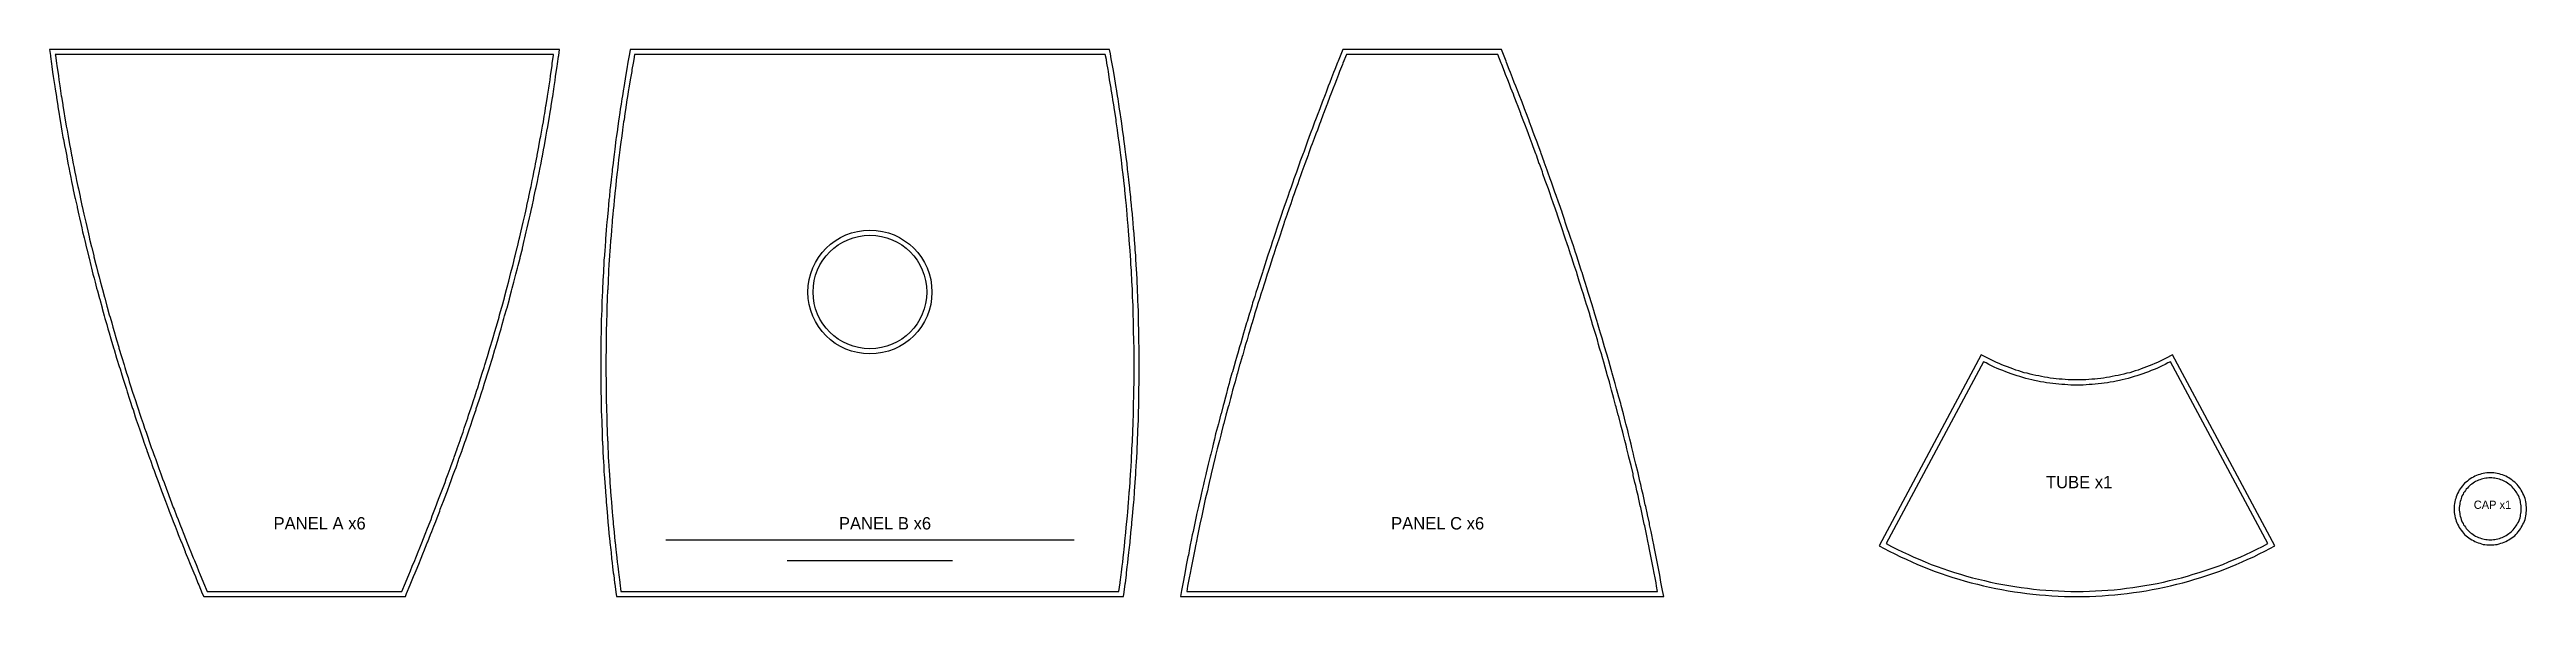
# Model space of a CAD drawing. Header units: millimetres. Extents: x 200 to 12186, y -25 to 2627.
import ezdxf

# ---------------------------------------------------------------- set-up
doc = ezdxf.new("R2010")
doc.units = ezdxf.units.MM
for name, color, linetype in [('CUT', 7, 'Continuous'), ('FEATURE', 7, 'Continuous'), ('GRAIN', 7, 'Continuous'), ('NOTES', 7, 'Continuous'), ('SEW', 7, 'Continuous'), ('TAPE', 7, 'Continuous')]:
    doc.layers.add(name, color=color, linetype=linetype)

msp = doc.modelspace()

# ---------------------------------------------------------------- linework, layer by layer
at = {"layer": 'CUT'}
for points in [[(946, -25), (1922, -25), (1928, -10), (1945, 31), (1949, 40), (1962, 72), (1970, 90), (1979, 112), (1990, 140), (1995, 153), (2010, 190), (2012, 194), (2028, 235), (2030, 240), (2044, 275), (2050, 290), (2060, 316), (2069, 339), (2076, 357), (2088, 389), (2091, 398), (2107, 438), (2107, 438), (2122, 479), (2125, 488), (2137, 520), (2144, 537), (2152, 561), (2162, 586), (2167, 601), (2179, 636), (2181, 642), (2196, 683), (2197, 685), (2210, 723), (2214, 734), (2224, 764), (2231, 783), (2238, 805), (2247, 832), (2252, 846), (2264, 881), (2265, 886), (2279, 927), (2280, 931), (2292, 968), (2296, 980), (2305, 1009), (2311, 1029), (2318, 1049), (2327, 1078), (2330, 1090), (2342, 1126), (2343, 1131), (2355, 1172), (2356, 1175), (2367, 1212), (2371, 1224), (2379, 1253), (2385, 1273), (2391, 1294), (2399, 1322), (2402, 1335), (2413, 1371), (2414, 1375), (2425, 1416), (2426, 1420), (2436, 1457), (2439, 1469), (2447, 1498), (2452, 1518), (2457, 1538), (2464, 1567), (2467, 1579), (2477, 1615), (2478, 1620), (2488, 1661), (2489, 1664), (2497, 1701), (2500, 1713), (2507, 1742), (2512, 1762), (2516, 1783), (2523, 1811), (2526, 1824), (2534, 1860), (2535, 1865), (2544, 1905), (2544, 1909), (2552, 1946), (2555, 1958), (2561, 1987), (2565, 2006), (2569, 2028), (2574, 2055), (2577, 2068), (2584, 2104), (2585, 2109), (2592, 2150), (2593, 2153), (2600, 2191), (2602, 2202), (2607, 2231), (2611, 2251), (2614, 2272), (2619, 2300), (2621, 2313), (2627, 2349), (2628, 2354), (2634, 2394), (2635, 2398), (2640, 2435), (2642, 2447), (2647, 2476), (2649, 2495), (2652, 2517), (2656, 2544), (2658, 2557), (2663, 2593), (2664, 2598), (2667, 2626), (200, 2626), (204, 2598), (204, 2593), (209, 2557), (211, 2544), (215, 2517), (218, 2495), (221, 2476), (225, 2447), (227, 2435), (233, 2398), (233, 2394), (240, 2354), (240, 2349), (246, 2313), (248, 2300), (253, 2272), (257, 2251), (260, 2231), (265, 2202), (267, 2191), (274, 2153), (275, 2150), (283, 2109), (283, 2104), (290, 2068), (293, 2055), (299, 2028), (303, 2006), (307, 1987), (313, 1958), (315, 1946), (323, 1909), (324, 1905), (333, 1865), (334, 1860), (342, 1824), (345, 1811), (351, 1783), (356, 1762), (360, 1742), (367, 1713), (370, 1701), (379, 1664), (380, 1661), (390, 1620), (391, 1615), (400, 1579), (403, 1567), (410, 1538), (416, 1518), (421, 1498), (428, 1469), (432, 1457), (441, 1420), (443, 1416), (454, 1375), (455, 1371), (465, 1335), (468, 1322), (477, 1294), (482, 1273), (488, 1253), (497, 1224), (500, 1212), (511, 1175), (512, 1172), (524, 1131), (526, 1126), (537, 1090), (541, 1078), (550, 1049), (556, 1029), (562, 1009), (572, 980), (575, 968), (587, 931), (589, 927), (602, 886), (604, 881), (615, 846), (620, 832), (629, 805), (637, 783), (643, 764), (653, 734), (657, 723), (671, 685), (671, 683), (686, 642), (688, 636), (700, 601), (706, 586), (715, 561), (724, 537), (730, 520), (742, 488), (745, 479), (761, 438), (761, 438), (776, 398), (779, 389), (792, 357), (798, 339), (808, 316), (818, 290), (823, 275), (837, 240), (840, 235), (856, 194), (857, 190), (872, 153), (877, 140), (889, 112), (898, 90), (906, 72), (918, 40), (922, 31), (939, -10)], [(2943, -25), (5397, -25), (5400, -3), (5405, 37), (5406, 41), (5411, 78), (5412, 90), (5415, 119), (5418, 139), (5420, 160), (5423, 188), (5425, 201), (5429, 237), (5429, 241), (5433, 282), (5433, 285), (5437, 323), (5438, 334), (5441, 364), (5442, 383), (5444, 404), (5447, 432), (5448, 445), (5450, 481), (5451, 486), (5454, 527), (5454, 530), (5456, 567), (5457, 579), (5459, 608), (5460, 628), (5461, 649), (5463, 677), (5463, 690), (5465, 726), (5465, 731), (5467, 771), (5467, 775), (5468, 812), (5469, 824), (5470, 853), (5470, 873), (5471, 894), (5471, 922), (5472, 934), (5472, 971), (5472, 975), (5473, 1016), (5473, 1020), (5473, 1057), (5473, 1069), (5473, 1098), (5473, 1118), (5473, 1138), (5473, 1166), (5473, 1179), (5472, 1215), (5472, 1220), (5471, 1261), (5471, 1264), (5470, 1301), (5470, 1313), (5469, 1342), (5469, 1362), (5468, 1383), (5467, 1411), (5466, 1424), (5465, 1460), (5465, 1465), (5463, 1505), (5463, 1508), (5461, 1546), (5460, 1557), (5458, 1587), (5457, 1606), (5456, 1628), (5454, 1655), (5453, 1668), (5450, 1704), (5450, 1709), (5447, 1750), (5446, 1753), (5443, 1791), (5442, 1801), (5440, 1831), (5438, 1850), (5436, 1872), (5433, 1899), (5432, 1913), (5428, 1948), (5427, 1954), (5423, 1994), (5423, 1996), (5418, 2035), (5417, 2045), (5414, 2076), (5411, 2094), (5409, 2117), (5405, 2143), (5403, 2158), (5399, 2192), (5398, 2198), (5392, 2239), (5392, 2240), (5387, 2280), (5385, 2289), (5381, 2321), (5378, 2338), (5375, 2361), (5371, 2387), (5368, 2402), (5363, 2436), (5362, 2443), (5355, 2484), (5355, 2484), (5348, 2524), (5347, 2533), (5341, 2565), (5338, 2582), (5334, 2606), (5330, 2626), (3010, 2626), (3007, 2606), (3002, 2582), (2999, 2565), (2994, 2533), (2992, 2524), (2985, 2484), (2985, 2484), (2979, 2443), (2977, 2436), (2972, 2402), (2970, 2387), (2966, 2361), (2962, 2338), (2960, 2321), (2955, 2289), (2954, 2280), (2948, 2240), (2948, 2239), (2942, 2198), (2941, 2192), (2937, 2158), (2935, 2143), (2932, 2117), (2929, 2094), (2927, 2076), (2923, 2045), (2922, 2035), (2918, 1996), (2917, 1994), (2913, 1954), (2912, 1948), (2909, 1913), (2907, 1899), (2905, 1872), (2903, 1850), (2901, 1831), (2898, 1801), (2897, 1791), (2894, 1753), (2894, 1750), (2891, 1709), (2890, 1704), (2888, 1668), (2887, 1655), (2885, 1628), (2883, 1606), (2882, 1587), (2881, 1557), (2880, 1546), (2878, 1508), (2878, 1505), (2876, 1465), (2876, 1460), (2874, 1424), (2873, 1411), (2872, 1383), (2872, 1362), (2871, 1342), (2870, 1313), (2870, 1301), (2869, 1264), (2869, 1261), (2868, 1220), (2868, 1215), (2868, 1179), (2868, 1166), (2867, 1138), (2867, 1118), (2867, 1098), (2867, 1069), (2867, 1057), (2868, 1020), (2868, 1016), (2868, 975), (2868, 971), (2869, 934), (2869, 922), (2870, 894), (2870, 873), (2871, 853), (2872, 824), (2872, 812), (2874, 775), (2874, 771), (2875, 731), (2876, 726), (2877, 690), (2878, 677), (2879, 649), (2881, 628), (2882, 608), (2883, 579), (2884, 567), (2887, 530), (2887, 527), (2890, 486), (2890, 481), (2893, 445), (2894, 432), (2896, 404), (2898, 383), (2900, 364), (2902, 334), (2903, 323), (2907, 285), (2907, 282), (2911, 241), (2912, 237), (2916, 201), (2917, 188), (2920, 160), (2923, 139), (2925, 119), (2928, 90), (2930, 78), (2934, 41), (2935, 37), (2940, -3)], [(5673, -25), (8011, -25), (8006, 4), (8001, 29), (7998, 45), (7992, 78), (7991, 86), (7983, 127), (7983, 127), (7975, 167), (7973, 176), (7967, 208), (7964, 225), (7959, 249), (7954, 274), (7950, 290), (7943, 323), (7942, 330), (7933, 371), (7933, 372), (7924, 412), (7922, 420), (7915, 453), (7911, 469), (7906, 493), (7900, 518), (7896, 534), (7889, 567), (7887, 575), (7877, 616), (7877, 616), (7867, 656), (7865, 665), (7857, 697), (7853, 714), (7847, 738), (7841, 763), (7837, 779), (7828, 812), (7826, 819), (7816, 860), (7816, 861), (7805, 901), (7803, 910), (7794, 941), (7789, 959), (7783, 982), (7776, 1008), (7772, 1023), (7762, 1057), (7760, 1064), (7749, 1104), (7749, 1106), (7737, 1145), (7735, 1154), (7725, 1186), (7720, 1203), (7714, 1227), (7706, 1252), (7701, 1267), (7691, 1301), (7689, 1308), (7677, 1349), (7677, 1350), (7665, 1389), (7662, 1399), (7652, 1430), (7646, 1448), (7639, 1471), (7631, 1497), (7626, 1512), (7616, 1545), (7613, 1552), (7600, 1593), (7600, 1594), (7587, 1634), (7584, 1643), (7574, 1675), (7568, 1692), (7560, 1715), (7552, 1740), (7546, 1756), (7535, 1789), (7533, 1797), (7519, 1837), (7519, 1838), (7505, 1878), (7502, 1886), (7491, 1919), (7485, 1935), (7476, 1960), (7468, 1983), (7462, 2000), (7451, 2032), (7447, 2041), (7433, 2080), (7433, 2082), (7418, 2122), (7416, 2129), (7403, 2163), (7398, 2177), (7388, 2204), (7380, 2226), (7373, 2245), (7362, 2274), (7358, 2285), (7344, 2322), (7342, 2326), (7327, 2367), (7326, 2371), (7311, 2407), (7307, 2419), (7296, 2448), (7288, 2467), (7280, 2489), (7270, 2515), (7264, 2530), (7251, 2563), (7248, 2570), (7232, 2611), (7226, 2627), (6459, 2627), (6452, 2611), (6436, 2570), (6433, 2563), (6420, 2530), (6414, 2515), (6404, 2489), (6396, 2467), (6388, 2448), (6377, 2419), (6373, 2407), (6359, 2371), (6357, 2367), (6342, 2326), (6340, 2322), (6326, 2285), (6322, 2274), (6311, 2245), (6304, 2226), (6296, 2204), (6286, 2177), (6281, 2163), (6269, 2129), (6266, 2122), (6251, 2082), (6251, 2080), (6237, 2041), (6234, 2032), (6222, 2000), (6216, 1983), (6208, 1960), (6199, 1935), (6194, 1919), (6182, 1886), (6179, 1878), (6165, 1838), (6165, 1837), (6152, 1797), (6149, 1789), (6138, 1756), (6132, 1740), (6124, 1715), (6116, 1692), (6111, 1675), (6100, 1643), (6097, 1634), (6084, 1594), (6084, 1593), (6071, 1552), (6069, 1545), (6058, 1512), (6053, 1497), (6045, 1471), (6038, 1448), (6032, 1430), (6022, 1399), (6020, 1389), (6008, 1350), (6007, 1349), (5995, 1308), (5993, 1301), (5983, 1267), (5978, 1252), (5971, 1227), (5964, 1203), (5959, 1186), (5950, 1154), (5947, 1145), (5936, 1106), (5935, 1104), (5924, 1064), (5922, 1057), (5912, 1023), (5908, 1008), (5901, 982), (5895, 959), (5890, 941), (5882, 910), (5879, 901), (5869, 861), (5868, 860), (5858, 819), (5856, 812), (5847, 779), (5843, 763), (5837, 738), (5831, 714), (5827, 697), (5819, 665), (5817, 656), (5807, 616), (5807, 616), (5797, 575), (5795, 567), (5788, 534), (5784, 518), (5778, 493), (5773, 469), (5769, 453), (5762, 420), (5760, 412), (5751, 372), (5751, 371), (5742, 330), (5741, 323), (5734, 290), (5730, 274), (5725, 249), (5720, 225), (5717, 208), (5711, 176), (5709, 167), (5701, 127), (5701, 127), (5693, 86), (5692, 78), (5686, 45), (5683, 29), (5678, 4)], [(9053, 221), (9102, 195), (9129, 182), (9157, 168), (9184, 156), (9212, 143), (9240, 131), (9268, 119), (9296, 108), (9325, 97), (9354, 87), (9382, 77), (9411, 68), (9440, 59), (9470, 50), (9499, 42), (9529, 35), (9558, 27), (9588, 21), (9618, 14), (9648, 9), (9678, 3), (9708, -2), (9738, -6), (9768, -10), (9798, -14), (9829, -17), (9859, -19), (9889, -21), (9920, -23), (9950, -24), (9981, -25), (10011, -25), (10042, -25), (10072, -24), (10102, -23), (10133, -21), (10163, -19), (10194, -17), (10224, -14), (10254, -10), (10284, -6), (10314, -2), (10345, 3), (10375, 9), (10404, 14), (10434, 21), (10464, 27), (10494, 35), (10523, 42), (10552, 50), (10582, 59), (10611, 68), (10640, 77), (10669, 87), (10697, 97), (10726, 108), (10754, 119), (10782, 131), (10810, 143), (10838, 156), (10866, 168), (10893, 182), (10920, 195), (10969, 221), (10474, 1147), (10439, 1129), (10426, 1122), (10413, 1116), (10400, 1110), (10387, 1104), (10374, 1098), (10361, 1093), (10348, 1088), (10334, 1083), (10321, 1078), (10307, 1073), (10293, 1069), (10280, 1064), (10266, 1060), (10252, 1057), (10238, 1053), (10224, 1050), (10210, 1046), (10196, 1044), (10182, 1041), (10168, 1038), (10154, 1036), (10140, 1034), (10126, 1032), (10111, 1030), (10097, 1029), (10083, 1028), (10068, 1027), (10054, 1026), (10040, 1025), (10025, 1025), (10011, 1025), (9997, 1025), (9982, 1025), (9968, 1026), (9954, 1027), (9939, 1028), (9925, 1029), (9911, 1030), (9897, 1032), (9882, 1034), (9868, 1036), (9854, 1038), (9840, 1041), (9826, 1044), (9812, 1046), (9798, 1050), (9784, 1053), (9770, 1057), (9756, 1060), (9742, 1064), (9729, 1069), (9715, 1073), (9701, 1078), (9688, 1083), (9675, 1088), (9661, 1093), (9648, 1098), (9635, 1104), (9622, 1110), (9609, 1116), (9596, 1122), (9583, 1129), (9548, 1147)], [(12186, 400), (12186, 409), (12185, 417), (12184, 426), (12183, 434), (12181, 443), (12179, 451), (12176, 459), (12173, 467), (12169, 475), (12165, 482), (12161, 490), (12157, 497), (12152, 504), (12146, 511), (12141, 518), (12135, 524), (12129, 530), (12122, 535), (12115, 541), (12108, 546), (12101, 550), (12094, 554), (12086, 558), (12078, 562), (12070, 565), (12062, 567), (12054, 570), (12045, 572), (12037, 573), (12028, 574), (12020, 575), (12011, 575), (12002, 575), (11994, 574), (11985, 573), (11977, 572), (11969, 570), (11960, 567), (11952, 565), (11944, 562), (11936, 558), (11929, 554), (11921, 550), (11914, 546), (11907, 541), (11900, 535), (11894, 530), (11887, 524), (11881, 518), (11876, 511), (11870, 504), (11866, 497), (11861, 490), (11857, 482), (11853, 475), (11849, 467), (11846, 459), (11844, 451), (11841, 443), (11839, 434), (11838, 426), (11837, 417), (11836, 409), (11836, 400), (11836, 391), (11837, 383), (11838, 374), (11839, 366), (11841, 357), (11844, 349), (11846, 341), (11849, 333), (11853, 325), (11857, 317), (11861, 310), (11866, 303), (11870, 296), (11876, 289), (11881, 282), (11887, 276), (11894, 270), (11900, 265), (11907, 259), (11914, 254), (11921, 250), (11929, 246), (11936, 242), (11944, 238), (11952, 235), (11960, 233), (11969, 230), (11977, 228), (11985, 227), (11994, 226), (12002, 225), (12011, 225), (12020, 225), (12028, 226), (12037, 227), (12045, 228), (12054, 230), (12062, 233), (12070, 235), (12078, 238), (12086, 242), (12094, 246), (12101, 250), (12108, 254), (12115, 259), (12122, 265), (12129, 270), (12135, 276), (12141, 282), (12146, 289), (12152, 296), (12157, 303), (12161, 310), (12165, 317), (12169, 325), (12173, 333), (12176, 341), (12179, 349), (12181, 357), (12183, 366), (12184, 374), (12185, 383), (12186, 391)]]:
    msp.add_lwpolyline(points, close=True, dxfattribs=at)
at = {"layer": 'FEATURE'}
for radius in [300, 275]:
    msp.add_circle((4170, 1451), radius, dxfattribs=at)
at = {"layer": 'GRAIN'}
msp.add_line((3770, 150), (4570, 150), dxfattribs=at)
at = {"layer": 'SEW'}
for points in [[(1905, 0), (1922, 41), (1926, 50), (1939, 81), (1946, 100), (1955, 122), (1967, 150), (1972, 163), (1987, 200), (1988, 203), (2005, 244), (2007, 249), (2021, 285), (2026, 299), (2037, 325), (2046, 348), (2052, 366), (2065, 398), (2068, 406), (2083, 447), (2083, 447), (2099, 488), (2102, 496), (2114, 528), (2120, 546), (2129, 569), (2138, 595), (2143, 610), (2156, 644), (2158, 650), (2172, 691), (2173, 693), (2187, 732), (2190, 742), (2201, 772), (2207, 791), (2214, 813), (2224, 840), (2228, 854), (2240, 889), (2242, 894), (2255, 935), (2256, 938), (2268, 976), (2272, 987), (2281, 1016), (2287, 1036), (2294, 1057), (2303, 1085), (2307, 1098), (2318, 1134), (2319, 1138), (2331, 1179), (2332, 1183), (2343, 1219), (2347, 1231), (2355, 1260), (2361, 1280), (2367, 1301), (2375, 1329), (2378, 1341), (2388, 1378), (2390, 1382), (2401, 1423), (2402, 1426), (2412, 1463), (2415, 1475), (2422, 1504), (2428, 1524), (2433, 1545), (2440, 1573), (2443, 1585), (2452, 1621), (2453, 1626), (2463, 1667), (2464, 1670), (2473, 1707), (2476, 1719), (2483, 1748), (2487, 1768), (2492, 1789), (2498, 1816), (2501, 1829), (2509, 1865), (2510, 1870), (2519, 1910), (2520, 1914), (2528, 1951), (2530, 1963), (2536, 1992), (2540, 2011), (2544, 2032), (2550, 2060), (2552, 2073), (2559, 2109), (2560, 2114), (2568, 2154), (2568, 2158), (2575, 2195), (2577, 2206), (2582, 2236), (2586, 2255), (2590, 2276), (2594, 2304), (2596, 2317), (2602, 2353), (2603, 2358), (2610, 2398), (2610, 2401), (2616, 2439), (2618, 2450), (2622, 2480), (2625, 2499), (2628, 2520), (2632, 2548), (2633, 2561), (2638, 2597), (2639, 2602), (228, 2602), (229, 2597), (234, 2561), (236, 2548), (240, 2520), (243, 2499), (245, 2480), (250, 2450), (252, 2439), (257, 2401), (258, 2398), (264, 2358), (265, 2353), (271, 2317), (273, 2304), (278, 2276), (281, 2255), (285, 2236), (290, 2206), (292, 2195), (299, 2158), (300, 2154), (307, 2114), (308, 2109), (315, 2073), (317, 2060), (323, 2032), (327, 2011), (331, 1992), (337, 1963), (340, 1951), (348, 1914), (348, 1910), (357, 1870), (358, 1865), (366, 1829), (369, 1816), (375, 1789), (380, 1768), (385, 1748), (391, 1719), (394, 1707), (403, 1670), (404, 1667), (414, 1626), (415, 1621), (424, 1585), (427, 1573), (434, 1545), (440, 1524), (445, 1504), (453, 1475), (456, 1463), (466, 1426), (467, 1423), (478, 1382), (479, 1378), (489, 1341), (493, 1329), (501, 1301), (506, 1280), (512, 1260), (521, 1231), (524, 1219), (535, 1183), (536, 1179), (548, 1138), (550, 1134), (561, 1098), (565, 1085), (573, 1057), (580, 1036), (586, 1016), (595, 987), (599, 976), (611, 938), (612, 935), (626, 894), (627, 889), (639, 854), (644, 840), (653, 813), (660, 791), (667, 772), (677, 742), (681, 732), (694, 693), (695, 691), (709, 650), (712, 644), (724, 610), (729, 595), (739, 569), (747, 546), (754, 528), (766, 496), (769, 488), (784, 447), (784, 447), (799, 406), (803, 398), (815, 366), (822, 348), (831, 325), (841, 299), (847, 285), (861, 249), (863, 244), (879, 203), (880, 200), (895, 163), (901, 150), (912, 122), (921, 100), (929, 81), (942, 50), (945, 41), (962, 0)], [(5375, 0), (5381, 41), (5381, 44), (5386, 81), (5387, 93), (5391, 122), (5393, 142), (5395, 163), (5398, 190), (5400, 203), (5404, 239), (5404, 244), (5408, 285), (5409, 288), (5412, 325), (5413, 337), (5416, 366), (5418, 386), (5419, 406), (5422, 434), (5423, 447), (5425, 483), (5426, 488), (5429, 528), (5429, 532), (5431, 569), (5432, 581), (5434, 610), (5435, 630), (5436, 650), (5438, 678), (5438, 691), (5440, 727), (5440, 732), (5442, 772), (5442, 776), (5443, 813), (5444, 825), (5445, 854), (5445, 874), (5446, 894), (5446, 922), (5447, 935), (5447, 971), (5447, 976), (5448, 1016), (5448, 1020), (5448, 1057), (5448, 1069), (5448, 1098), (5448, 1117), (5448, 1138), (5448, 1166), (5448, 1179), (5447, 1215), (5447, 1219), (5446, 1260), (5446, 1264), (5445, 1301), (5445, 1312), (5444, 1341), (5444, 1361), (5443, 1382), (5442, 1410), (5441, 1423), (5440, 1459), (5440, 1463), (5438, 1504), (5438, 1507), (5436, 1545), (5435, 1556), (5433, 1585), (5432, 1605), (5431, 1626), (5429, 1653), (5428, 1667), (5425, 1702), (5425, 1707), (5422, 1748), (5421, 1751), (5418, 1789), (5417, 1799), (5415, 1829), (5413, 1848), (5411, 1870), (5408, 1896), (5407, 1910), (5403, 1945), (5403, 1951), (5398, 1992), (5398, 1994), (5394, 2032), (5392, 2042), (5389, 2073), (5387, 2091), (5384, 2114), (5381, 2140), (5379, 2154), (5374, 2188), (5373, 2195), (5368, 2236), (5368, 2237), (5362, 2276), (5361, 2286), (5356, 2317), (5353, 2334), (5350, 2358), (5346, 2383), (5344, 2398), (5338, 2432), (5337, 2439), (5330, 2480), (5330, 2480), (5324, 2520), (5322, 2529), (5317, 2561), (5314, 2578), (5309, 2602), (3031, 2602), (3027, 2578), (3024, 2561), (3018, 2529), (3017, 2520), (3010, 2480), (3010, 2480), (3003, 2439), (3002, 2432), (2997, 2398), (2994, 2383), (2991, 2358), (2987, 2334), (2984, 2317), (2980, 2286), (2978, 2276), (2973, 2237), (2973, 2236), (2967, 2195), (2966, 2188), (2962, 2154), (2960, 2140), (2957, 2114), (2954, 2091), (2952, 2073), (2948, 2042), (2947, 2032), (2942, 1994), (2942, 1992), (2938, 1951), (2937, 1945), (2934, 1910), (2932, 1896), (2930, 1870), (2927, 1848), (2926, 1829), (2923, 1799), (2922, 1789), (2919, 1751), (2919, 1748), (2916, 1707), (2915, 1702), (2913, 1667), (2912, 1653), (2910, 1626), (2908, 1605), (2907, 1585), (2905, 1556), (2905, 1545), (2903, 1507), (2903, 1504), (2901, 1463), (2900, 1459), (2899, 1423), (2898, 1410), (2897, 1382), (2897, 1361), (2896, 1341), (2895, 1312), (2895, 1301), (2894, 1264), (2894, 1260), (2893, 1219), (2893, 1215), (2893, 1179), (2893, 1166), (2892, 1138), (2892, 1117), (2892, 1098), (2892, 1069), (2892, 1057), (2893, 1020), (2893, 1016), (2893, 976), (2893, 971), (2894, 935), (2894, 922), (2895, 894), (2895, 874), (2896, 854), (2897, 825), (2897, 813), (2898, 776), (2899, 772), (2900, 732), (2901, 727), (2902, 691), (2903, 678), (2904, 650), (2905, 630), (2907, 610), (2908, 581), (2909, 569), (2912, 532), (2912, 528), (2915, 488), (2915, 483), (2918, 447), (2919, 434), (2921, 406), (2923, 386), (2925, 366), (2927, 337), (2928, 325), (2932, 288), (2932, 285), (2936, 244), (2937, 239), (2941, 203), (2942, 190), (2945, 163), (2947, 142), (2950, 122), (2953, 93), (2955, 81), (2959, 44), (2960, 41), (2965, 0)], [(7981, 0), (7977, 25), (7974, 41), (7968, 74), (7966, 81), (7959, 122), (7958, 122), (7951, 163), (7949, 171), (7943, 203), (7939, 220), (7934, 244), (7929, 269), (7926, 285), (7919, 317), (7917, 325), (7909, 366), (7909, 366), (7900, 407), (7898, 415), (7891, 447), (7887, 464), (7881, 488), (7876, 513), (7872, 528), (7864, 561), (7863, 569), (7853, 610), (7853, 610), (7843, 650), (7841, 659), (7833, 691), (7829, 708), (7823, 732), (7817, 757), (7813, 772), (7804, 806), (7802, 813), (7792, 854), (7791, 854), (7781, 894), (7778, 903), (7770, 935), (7765, 952), (7759, 976), (7752, 1001), (7748, 1016), (7738, 1050), (7736, 1057), (7725, 1098), (7725, 1099), (7713, 1138), (7711, 1147), (7701, 1179), (7696, 1196), (7690, 1220), (7682, 1245), (7678, 1260), (7667, 1294), (7665, 1301), (7653, 1341), (7653, 1343), (7641, 1382), (7638, 1391), (7628, 1423), (7623, 1440), (7615, 1463), (7607, 1489), (7602, 1504), (7592, 1538), (7590, 1545), (7576, 1585), (7576, 1586), (7563, 1626), (7560, 1635), (7550, 1667), (7544, 1684), (7536, 1707), (7528, 1732), (7523, 1748), (7512, 1781), (7509, 1789), (7495, 1829), (7495, 1830), (7481, 1870), (7478, 1878), (7467, 1911), (7461, 1927), (7453, 1951), (7444, 1975), (7438, 1992), (7427, 2024), (7424, 2033), (7410, 2072), (7409, 2073), (7395, 2114), (7392, 2120), (7380, 2155), (7374, 2169), (7365, 2195), (7357, 2217), (7350, 2236), (7339, 2265), (7334, 2276), (7320, 2313), (7319, 2317), (7304, 2358), (7302, 2362), (7288, 2398), (7284, 2410), (7272, 2439), (7265, 2458), (7257, 2480), (7246, 2506), (7241, 2520), (7228, 2554), (7225, 2561), (7209, 2602), (6476, 2602), (6459, 2561), (6457, 2554), (6443, 2520), (6438, 2506), (6428, 2480), (6419, 2458), (6412, 2439), (6400, 2410), (6396, 2398), (6382, 2362), (6381, 2358), (6365, 2317), (6364, 2313), (6350, 2276), (6346, 2265), (6335, 2236), (6328, 2217), (6319, 2195), (6310, 2169), (6304, 2155), (6292, 2120), (6290, 2114), (6275, 2073), (6274, 2072), (6260, 2033), (6257, 2024), (6246, 1992), (6240, 1975), (6231, 1951), (6223, 1927), (6217, 1911), (6206, 1878), (6203, 1870), (6189, 1830), (6189, 1829), (6175, 1789), (6173, 1781), (6161, 1748), (6156, 1732), (6148, 1707), (6140, 1684), (6134, 1667), (6124, 1635), (6121, 1626), (6108, 1586), (6108, 1585), (6095, 1545), (6092, 1538), (6082, 1504), (6077, 1489), (6069, 1463), (6062, 1440), (6056, 1423), (6046, 1391), (6044, 1382), (6031, 1343), (6031, 1341), (6019, 1301), (6017, 1294), (6007, 1260), (6002, 1245), (5995, 1220), (5988, 1196), (5983, 1179), (5974, 1147), (5971, 1138), (5960, 1099), (5959, 1098), (5948, 1057), (5946, 1050), (5937, 1016), (5932, 1001), (5925, 976), (5919, 952), (5914, 935), (5906, 903), (5903, 894), (5893, 854), (5893, 854), (5882, 813), (5880, 806), (5872, 772), (5868, 757), (5861, 732), (5855, 708), (5851, 691), (5843, 659), (5841, 650), (5831, 610), (5831, 610), (5822, 569), (5820, 561), (5812, 528), (5808, 513), (5803, 488), (5797, 464), (5793, 447), (5786, 415), (5784, 407), (5776, 366), (5776, 366), (5767, 325), (5765, 317), (5758, 285), (5755, 269), (5750, 244), (5745, 220), (5742, 203), (5735, 171), (5734, 163), (5726, 122), (5726, 122), (5718, 81), (5716, 74), (5710, 41), (5707, 25), (5703, 0)], [(9087, 232), (9113, 218), (9140, 204), (9167, 191), (9195, 178), (9222, 166), (9250, 154), (9277, 143), (9305, 131), (9334, 121), (9362, 111), (9390, 101), (9419, 92), (9448, 83), (9477, 74), (9506, 66), (9535, 59), (9564, 52), (9593, 45), (9623, 39), (9652, 33), (9682, 28), (9711, 23), (9741, 19), (9771, 15), (9801, 11), (9831, 8), (9861, 6), (9891, 4), (9921, 2), (9951, 1), (9981, 0), (10011, 0), (10041, 0), (10071, 1), (10101, 2), (10131, 4), (10161, 6), (10191, 8), (10221, 11), (10251, 15), (10281, 19), (10311, 23), (10340, 28), (10370, 33), (10399, 39), (10429, 45), (10458, 52), (10487, 59), (10517, 66), (10546, 74), (10574, 83), (10603, 92), (10632, 101), (10660, 111), (10689, 121), (10717, 131), (10745, 143), (10772, 154), (10800, 166), (10828, 178), (10855, 191), (10882, 204), (10909, 218), (10935, 232), (10464, 1113), (10451, 1107), (10437, 1100), (10424, 1094), (10411, 1087), (10397, 1081), (10384, 1075), (10370, 1070), (10357, 1064), (10343, 1059), (10329, 1054), (10315, 1049), (10301, 1045), (10287, 1041), (10273, 1036), (10259, 1032), (10244, 1029), (10230, 1025), (10216, 1022), (10201, 1019), (10187, 1016), (10172, 1014), (10158, 1011), (10143, 1009), (10129, 1007), (10114, 1006), (10099, 1004), (10085, 1003), (10070, 1002), (10055, 1001), (10041, 1000), (10026, 1000), (10011, 1000), (9996, 1000), (9982, 1000), (9967, 1001), (9952, 1002), (9938, 1003), (9923, 1004), (9908, 1006), (9894, 1007), (9879, 1009), (9864, 1011), (9850, 1014), (9835, 1016), (9821, 1019), (9806, 1022), (9792, 1025), (9778, 1029), (9764, 1032), (9749, 1036), (9735, 1041), (9721, 1045), (9707, 1049), (9693, 1054), (9679, 1059), (9666, 1064), (9652, 1070), (9638, 1075), (9625, 1081), (9611, 1087), (9598, 1094), (9585, 1100), (9572, 1107), (9559, 1113)], [(12161, 400), (12161, 407), (12160, 415), (12159, 422), (12158, 429), (12157, 436), (12155, 444), (12152, 451), (12150, 457), (12147, 464), (12143, 471), (12140, 477), (12136, 483), (12132, 489), (12127, 495), (12122, 501), (12117, 506), (12112, 511), (12106, 516), (12100, 520), (12094, 525), (12088, 529), (12082, 532), (12075, 536), (12068, 539), (12062, 541), (12055, 544), (12048, 546), (12040, 547), (12033, 548), (12026, 549), (12018, 550), (12011, 550), (12004, 550), (11996, 549), (11989, 548), (11982, 547), (11975, 546), (11968, 544), (11961, 541), (11954, 539), (11947, 536), (11940, 532), (11934, 529), (11928, 525), (11922, 520), (11916, 516), (11910, 511), (11905, 506), (11900, 501), (11895, 495), (11891, 489), (11886, 483), (11882, 477), (11879, 471), (11875, 464), (11872, 457), (11870, 451), (11868, 444), (11866, 436), (11864, 429), (11863, 422), (11862, 415), (11861, 407), (11861, 400), (11861, 393), (11862, 385), (11863, 378), (11864, 371), (11866, 364), (11868, 356), (11870, 349), (11872, 343), (11875, 336), (11879, 329), (11882, 323), (11886, 317), (11891, 311), (11895, 305), (11900, 299), (11905, 294), (11910, 289), (11916, 284), (11922, 280), (11928, 275), (11934, 271), (11940, 268), (11947, 264), (11954, 261), (11961, 259), (11968, 256), (11975, 254), (11982, 253), (11989, 252), (11996, 251), (12004, 250), (12011, 250), (12018, 250), (12026, 251), (12033, 252), (12040, 253), (12048, 254), (12055, 256), (12062, 259), (12068, 261), (12075, 264), (12082, 268), (12088, 271), (12094, 275), (12100, 280), (12106, 284), (12112, 289), (12117, 294), (12122, 299), (12127, 305), (12132, 311), (12136, 317), (12140, 323), (12143, 329), (12147, 336), (12150, 343), (12152, 349), (12155, 356), (12157, 364), (12158, 371), (12159, 378), (12160, 385), (12161, 393)]]:
    msp.add_lwpolyline(points, close=True, dxfattribs=at)
at = {"layer": 'TAPE'}
msp.add_lwpolyline([(3183, 250), (5158, 250)], dxfattribs=at)

# ---------------------------------------------------------------- texts
at = {"layer": 'NOTES'}
for s, height, p in [('TUBE x1', 60, (9861, 500)), ('PANEL A x6', 60, (1284, 300)), ('PANEL B x6', 60, (4020, 300)), ('PANEL C x6', 60, (6692, 300)), ('CAP x1', 40, (11931, 400))]:
    msp.add_text(s, height=height, dxfattribs=at).set_placement(p)

doc.saveas('drawing.dxf')
